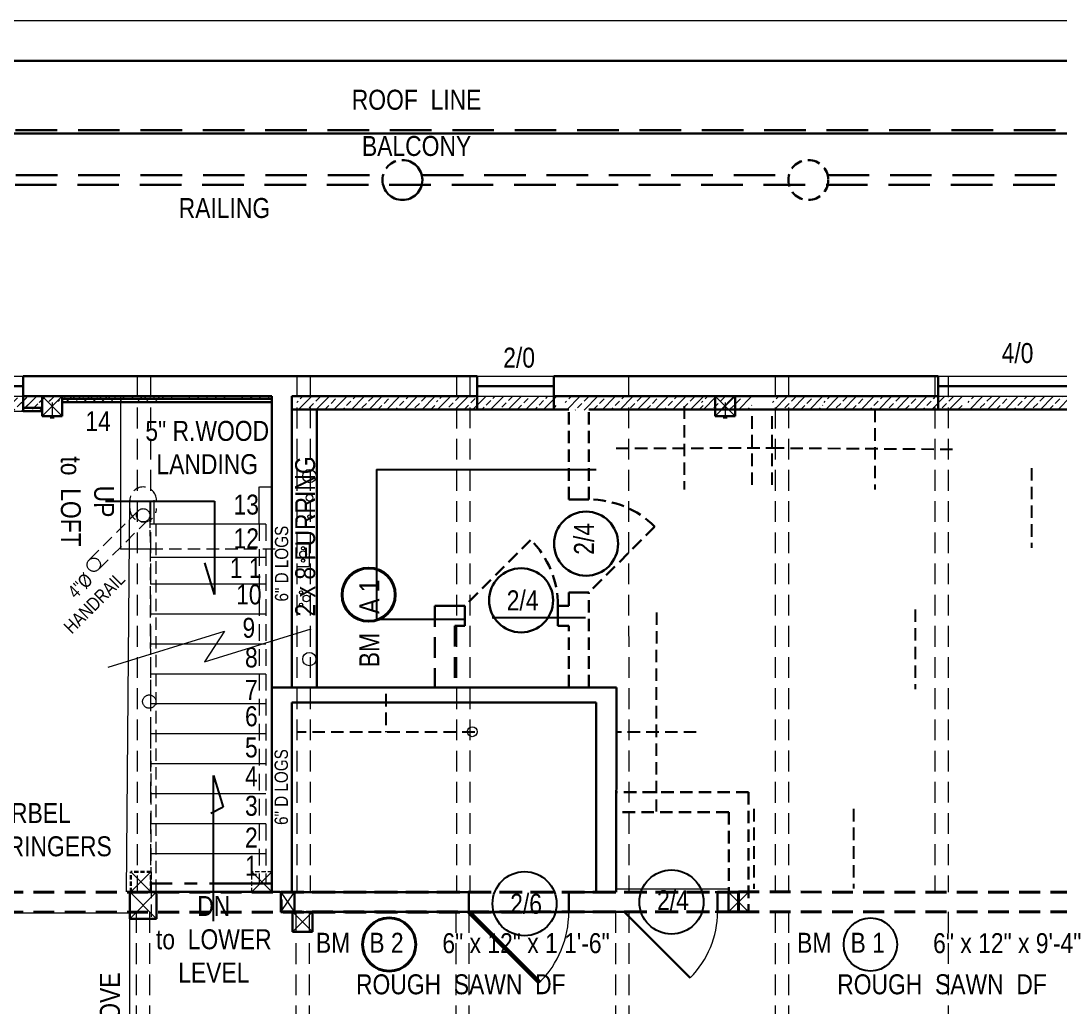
# Model space of a CAD drawing. Header units: inches. Extents: x 0 to 15350, y -6 to 2753.
# Drawn here: x 7394.9 to 7707.3, y 1477.3 to 1773.8 of the extents above; entities that cross this region are included whole.
import ezdxf

# ---------------------------------------------------------------- set-up
doc = ezdxf.new("R2010")
doc.units = ezdxf.units.IN
doc.header["$MEASUREMENT"] = 0
for name, pattern in [('CENTER', [2, 1.25, -0.25, 0.25, -0.25]), ('DASHDOT2', [0.5, 0.25, -0.125, 0, -0.125]), ('HIDDEN', [0.375, 0.25, -0.125])]:
    doc.linetypes.add(name, pattern=pattern)
for name, color, linetype, lineweight in [('BUILT-INS', 36, 'Continuous', 25), ('CABINETS', 36, 'HIDDEN', 25), ('DOORS', 7, 'Continuous', 60), ('EXISTING CEILING BEAMS', 255, 'HIDDEN', 20), ('FLOORING', 7, 'Continuous', 20), ('NEW  ROUIGH SAWN  BEAMS', 3, 'HIDDEN', 40), ('NEW FRAMING', 6, 'Continuous', 30), ('PLUMBING', 3, 'Continuous', 20), ('ROOF', 7, 'HIDDEN', 30), ('ROOF FRAMING', 7, 'Continuous', 20), ('STAIRS', 7, 'Continuous', 20), ('STAMPED  CONC  FL', 1, 'Continuous', 20), ('WALL FRAMING', 9, 'CENTER', 30), ('WALLS', 7, 'Continuous', 30), ('WINDOWS', 5, 'Continuous', 30)]:
    doc.layers.add(name, color=color, linetype=linetype, lineweight=lineweight)
for name, color, linetype in [('TEXT', 7, 'Continuous'), ('TEXT80', 9, 'Continuous'), ('TITLE BLOCK', 7, 'Continuous')]:
    doc.layers.add(name, color=color, linetype=linetype)
doc.styles.add('ARCHENT', font='technical.ttf', dxfattribs={"height": 6})

# ---------------------------------------------------------------- blocks, each defined once
blk = doc.blocks.new('A$C4B672F97')
at = {"layer": 'STAIRS', "color": 7, "linetype": 'HIDDEN', "lineweight": 9, "ltscale": 15}
for p, q in [((-3.14, 2.52), (-17.99, -12.33)), ((-0.31, -0.31), (-15.16, -15.16))]:
    blk.add_line(p, q, dxfattribs=at)
at = {"layer": 'STAIRS', "linetype": 'DASHDOT2', "lineweight": 9, "ltscale": 150}
for centre in [(-1.72, 1.1), (-16.57, -13.75)]:
    blk.add_circle(centre, 2, dxfattribs=at)
at = {"layer": 'STAIRS', "color": 7, "linetype": 'HIDDEN', "lineweight": 9, "ltscale": 15}
for centre, start, end in [((-1.72, 5.62), 0, 180), ((-1.72, 3.1), 180, 0)]:
    blk.add_arc(centre, 4, start, end, dxfattribs=at)

msp = doc.modelspace()

# ---------------------------------------------------------------- hatches: boundary and pattern name
at = {"layer": 'NEW FRAMING', "linetype": 'Continuous', "lineweight": 9, "ltscale": 25}
h = msp.add_hatch(dxfattribs=at)
h.set_pattern_fill('ANSI33', color=256, scale=15, style=0)
h.set_pattern_definition([(45, (2443.792, 396.166), (-2.6516504, 2.6516504), []), (45, (2446.4437, 396.166), (-2.6516504, 2.6516504), [1.875, -0.9375])])
h.paths.add_polyline_path([(7420.81, 1660.48), (7378.81, 1660.48), (7378.81, 1659.32), (7420.81, 1659.32)])
h.paths.add_polyline_path([(7401.34, 1656.32), (7401.34, 1659.32), (7378.81, 1659.32), (7378.81, 1656.32)])
h = msp.add_hatch(dxfattribs=at)
h.set_pattern_fill('ANSI33', color=256, scale=15, style=0)
h.set_pattern_definition([(45, (2459.9864, 396.4), (-2.6516504, 2.6516504), []), (45, (2462.638, 396.4), (-2.6516504, 2.6516504), [1.875, -0.9375])])
h.paths.add_polyline_path([(7437, 1660.71), (7395, 1660.71), (7395, 1659.56), (7437, 1659.56)])
h.paths.add_polyline_path([(7401.34, 1656.56), (7401.34, 1659.56), (7395, 1659.56), (7395, 1656.56)])
h = msp.add_hatch(dxfattribs=at)
h.set_pattern_fill('ANSI33', color=256, scale=15, style=0)
h.set_pattern_definition([(45, (2445.6567, 397.017), (-2.6516504, 2.6516504), []), (45, (2448.3084, 397.017), (-2.6516504, 2.6516504), [1.875, -0.9375])])
h.paths.add_polyline_path([(7407.34, 1660.91), (7407.34, 1660.17), (7422.67, 1660.17), (7422.67, 1660.91)])
h.paths.add_polyline_path([(7407.34, 1659.91), (7422.67, 1659.91), (7422.67, 1660.17), (7407.34, 1660.17)])
h = msp.add_hatch(dxfattribs=at)
h.set_pattern_fill('ANSI33', color=256, scale=15, style=0)
h.set_pattern_definition([(45, (2496.0007, 396.7866), (-2.6516504, 2.6516504), []), (45, (2498.6523, 396.7866), (-2.6516504, 2.6516504), [1.875, -0.9375])])
h.paths.add_polyline_path([(7470.34, 1659.94), (7470.34, 1660.91), (7431.02, 1660.91), (7431.02, 1659.94)])
h = msp.add_hatch(dxfattribs=at)
h.set_pattern_fill('ANSI33', color=256, scale=15, style=0)
h.set_pattern_definition([(45, (2542.824, 396.599), (-2.6516504, 2.6516504), []), (45, (2545.4756, 396.599), (-2.6516504, 2.6516504), [1.875, -0.9375])])
h.paths.add_polyline_path([(7519.84, 1659.76), (7477.84, 1659.76), (7477.84, 1656.76), (7519.84, 1656.76)])
h.paths.add_polyline_path([(7519.84, 1660.91), (7477.84, 1660.91), (7477.84, 1659.76), (7519.84, 1659.76)])
h = msp.add_hatch(dxfattribs=at)
h.set_pattern_fill('ANSI33', color=256, scale=15, style=0)
h.set_pattern_definition([(45, (2584.8256, 396.7523), (-2.6516504, 2.6516504), []), (45, (2587.4772, 396.7523), (-2.6516504, 2.6516504), [1.875, -0.9375])])
h.paths.add_polyline_path([(7555.84, 1656.91), (7555.84, 1659.91), (7519.84, 1659.91), (7519.84, 1656.91)])
h.paths.add_polyline_path([(7555.84, 1660.91), (7519.84, 1660.91), (7519.84, 1659.91), (7555.84, 1659.91)])
h = msp.add_hatch(dxfattribs=at)
h.set_pattern_fill('ANSI33', color=256, scale=15, style=0)
h.set_pattern_definition([(45, (2623.5272, 396.599), (-2.6516504, 2.6516504), []), (45, (2626.179, 396.599), (-2.6516504, 2.6516504), [1.875, -0.9375])])
h.paths.add_polyline_path([(7600.54, 1659.76), (7558.54, 1659.76), (7558.54, 1656.76), (7600.54, 1656.76)])
h.paths.add_polyline_path([(7600.54, 1660.91), (7558.54, 1660.91), (7558.54, 1659.76), (7600.54, 1659.76)])
h = msp.add_hatch(dxfattribs=at)
h.set_pattern_fill('ANSI33', color=256, scale=15, style=0)
h.set_pattern_definition([(45, (2664.496, 396.599), (-2.6516504, 2.6516504), []), (45, (2667.1475, 396.599), (-2.6516504, 2.6516504), [1.875, -0.9375])])
h.paths.add_polyline_path([(7614.59, 1659.76), (7614.59, 1660.91), (7599.51, 1660.91), (7599.51, 1659.76)])
h.paths.add_polyline_path([(7614.59, 1656.76), (7614.59, 1659.76), (7599.51, 1659.76), (7599.51, 1656.76)])
h = msp.add_hatch(dxfattribs=at)
h.set_pattern_fill('ANSI33', color=256, scale=15, style=0)
h.set_pattern_definition([(45, (2685.843, 396.599), (-2.6516504, 2.6516504), []), (45, (2688.4945, 396.599), (-2.6516504, 2.6516504), [1.875, -0.9375])])
h.paths.add_polyline_path([(7635.94, 1659.76), (7635.94, 1660.91), (7620.86, 1660.91), (7620.86, 1659.76)])
h.paths.add_polyline_path([(7635.94, 1656.76), (7635.94, 1659.76), (7620.86, 1659.76), (7620.86, 1656.76)])
h = msp.add_hatch(dxfattribs=at)
h.set_pattern_fill('ANSI33', color=256, scale=15, style=0)
h.set_pattern_definition([(45, (2701.2858, 396.599), (-2.6516504, 2.6516504), []), (45, (2703.9374, 396.599), (-2.6516504, 2.6516504), [1.875, -0.9375])])
h.paths.add_polyline_path([(7678.3, 1659.76), (7636.3, 1659.76), (7636.3, 1656.76), (7678.3, 1656.76)])
h.paths.add_polyline_path([(7678.3, 1660.91), (7636.3, 1660.91), (7636.3, 1659.76), (7678.3, 1659.76)])
h = msp.add_hatch(dxfattribs=at)
h.set_pattern_fill('ANSI33', color=256, scale=15, style=0)
h.set_pattern_definition([(45, (2744.5754, 396.599), (-2.6516504, 2.6516504), []), (45, (2747.227, 396.599), (-2.6516504, 2.6516504), [1.875, -0.9375])])
h.paths.add_polyline_path([(7721.59, 1659.76), (7679.59, 1659.76), (7679.59, 1656.76), (7721.59, 1656.76)])
h.paths.add_polyline_path([(7721.59, 1660.91), (7679.59, 1660.91), (7679.59, 1659.76), (7721.59, 1659.76)])

# ---------------------------------------------------------------- linework, layer by layer
at = {"layer": 'BUILT-INS', "ltscale": 15}
for p, q in [((7501.84, 1638.91), (7501.84, 1593.91)), ((7501.84, 1638.91), (7567.84, 1638.9)), ((7501.84, 1593.91), (7528.59, 1593.91)), ((7536.59, 1594.41), (7564.59, 1594.41))]:
    msp.add_line(p, q, dxfattribs=at)
at = {"layer": 'CABINETS', "ltscale": 15}
for p, q in [((7594.22, 1657.9), (7594.22, 1632.9)), ((7651.59, 1656.91), (7651.59, 1632.91)), ((7614.6, 1654.92), (7614.6, 1632.91)), ((7620.6, 1654.92), (7620.6, 1632.91)), ((7573.85, 1645.31), (7620.59, 1645.4)), ((7620.59, 1645.4), (7675.59, 1644.99)), ((7698.68, 1639.33), (7698.68, 1615.33)), ((7663.68, 1596.87), (7663.69, 1572.87)), ((7585.91, 1595.96), (7585.85, 1536.08)), ((7504.56, 1571.46), (7504.57, 1559.96)), ((7531.3, 1559.94), (7477.84, 1559.99)), ((7615.17, 1536.9), (7615.17, 1512.91)), ((7645.17, 1536.9), (7645.17, 1512.92))]:
    msp.add_line(p, q, dxfattribs=at)
at = {"layer": 'CABINETS', "linetype": 'HIDDEN', "ltscale": 15}
msp.add_line((7597.89, 1559.96), (7573.89, 1559.96), dxfattribs=at)
at = {"layer": 'CABINETS', "color": 5, "linetype": 'Continuous', "lineweight": 20, "ltscale": 25}
msp.add_line((7573.9, 1512.91), (7607.65, 1512.91), dxfattribs=at)
at = {"layer": 'DOORS', "color": 9, "linetype": 'Continuous', "ltscale": 15}
msp.add_line((7529.59, 1505.91), (7550.81, 1484.7), dxfattribs=at)
at = {"layer": 'DOORS', "color": 9, "linetype": 'Continuous', "lineweight": 5, "ltscale": 15}
msp.add_arc((7529.59, 1505.91), 30, 315, 0, dxfattribs=at)
at = {"layer": 'EXISTING CEILING BEAMS', "linetype": 'HIDDEN', "ltscale": 25}
for p, q in [((7429.84, 1666.89), (7429.84, 1511.9)), ((7433.84, 1666.9), (7433.84, 1511.9)), ((7477.84, 1666.89), (7477.84, 1511.9)), ((7481.84, 1666.9), (7481.84, 1511.9)), ((7525.84, 1666.89), (7525.84, 1511.9)), ((7529.84, 1666.9), (7529.84, 1511.9)), ((7577.58, 1666.9), (7577.59, 1511.9)), ((7621.59, 1666.89), (7621.59, 1511.9)), ((7625.58, 1666.9), (7625.59, 1511.9)), ((7669.59, 1666.89), (7669.59, 1511.9)), ((7673.58, 1666.9), (7673.59, 1511.9)), ((7429.59, 1505.9), (7429.59, 1353.91)), ((7433.59, 1505.91), (7433.59, 1353.91)), ((7477.59, 1505.9), (7477.59, 1353.91)), ((7481.59, 1505.91), (7481.59, 1353.91)), ((7525.59, 1505.9), (7525.59, 1353.91)), ((7529.59, 1505.91), (7529.59, 1353.91)), ((7573.59, 1505.9), (7573.59, 1353.91)), ((7577.59, 1505.91), (7577.59, 1353.91)), ((7621.59, 1505.9), (7621.59, 1353.91)), ((7625.59, 1505.91), (7625.59, 1353.91)), ((7673.59, 1505.91), (7673.59, 1353.91))]:
    msp.add_line(p, q, dxfattribs=at)
at = {"layer": 'FLOORING', "color": 46, "linetype": 'Continuous', "lineweight": 40, "ltscale": 25}
msp.add_line((7529.59, 1505.95), (7559.59, 1505.89), dxfattribs=at)
at = {"layer": 'NEW  ROUIGH SAWN  BEAMS', "color": 7, "linetype": 'HIDDEN', "ltscale": 25}
for p, q in [((7295.59, 1511.88), (7610.6, 1511.91)), ((7295.59, 1505.88), (7610.6, 1505.91))]:
    msp.add_line(p, q, dxfattribs=at)
at = {"layer": 'NEW  ROUIGH SAWN  BEAMS', "color": 3, "linetype": 'Continuous', "lineweight": 9, "ltscale": 25}
for p in [(7472.84, 1511.91), (7473.09, 1505.91)]:
    msp.add_line(p, (7473.12, 1511.87), dxfattribs=at)
at = {"layer": 'NEW  ROUIGH SAWN  BEAMS', "color": 3, "ltscale": 25}
for p, q in [((7610.6, 1511.91), (7472.84, 1511.91)), ((7610.59, 1511.93), (7722.53, 1511.85)), ((7610.59, 1505.91), (7473.09, 1505.91)), ((7610.59, 1505.91), (7722.59, 1505.91))]:
    msp.add_line(p, q, dxfattribs=at)
at = {"layer": 'NEW  ROUIGH SAWN  BEAMS', "color": 3, "ltscale": 15}
for p, q in [((7473.11, 1505.89), (7473.11, 1511.89)), ((7610.59, 1505.92), (7610.59, 1511.92))]:
    msp.add_line(p, q, dxfattribs=at)
at = {"layer": 'NEW  ROUIGH SAWN  BEAMS', "color": 6, "ltscale": 10}
msp.add_line((7610.6, 1511.91), (7610.6, 1505.91), dxfattribs=at)
at = {"layer": 'NEW  ROUIGH SAWN  BEAMS', "color": 6, "linetype": 'Continuous', "ltscale": 10}
msp.add_line((7610.6, 1511.91), (7610.6, 1505.91), dxfattribs=at)
at = {"layer": 'NEW FRAMING', "ltscale": 15}
for p, q in [((7407.34, 1660.16), (7470.34, 1660.16)), ((7407.34, 1659.16), (7470.34, 1659.16)), ((7395.59, 1657.41), (7401.34, 1657.41)), ((7395.59, 1656.41), (7401.34, 1656.41)), ((7476.34, 1656.91), (7559.59, 1656.91)), ((7535.86, 1656.91), (7558.86, 1656.91)), ((7558.58, 1656.92), (7559.59, 1656.92)), ((7565.59, 1656.92), (7606.32, 1656.92)), ((7565.59, 1656.91), (7567.84, 1656.91)), ((7573.84, 1656.91), (7621.59, 1656.91)), ((7620.59, 1656.91), (7670.59, 1656.91)), ((7670.59, 1656.91), (7716.59, 1656.91)), ((7559.59, 1629.91), (7565.59, 1629.91)), ((7559.59, 1601.91), (7559.59, 1597.91)), ((7559.59, 1601.91), (7565.59, 1601.91)), ((7519.34, 1597.91), (7528.34, 1597.91)), ((7528.34, 1591.91), (7528.34, 1597.91)), ((7556.34, 1591.91), (7556.34, 1597.98)), ((7556.34, 1597.91), (7559.59, 1597.91)), ((7525.34, 1591.91), (7528.34, 1591.91)), ((7556.34, 1591.91), (7559.59, 1591.91)), ((7473.09, 1505.89), (7473.09, 1511.91)), ((7607.6, 1511.96), (7604.3, 1511.95)), ((7607.6, 1511.96), (7604.3, 1511.95)), ((7604.3, 1505.95), (7604.3, 1511.95)), ((7604.3, 1505.95), (7604.3, 1511.95)), ((7596.1, 1486.16), (7576.37, 1505.85)), ((7607.6, 1505.96), (7604.3, 1505.95)), ((7607.6, 1505.96), (7604.3, 1505.95))]:
    msp.add_line(p, q, dxfattribs=at)
at = {"layer": 'NEW FRAMING', "lineweight": 20, "ltscale": 15}
msp.add_line((7335.59, 1656.41), (7395.59, 1656.41), dxfattribs=at)
at = {"layer": 'NEW FRAMING', "linetype": 'HIDDEN', "ltscale": 15}
for p, q in [((7559.59, 1629.91), (7559.59, 1656.91)), ((7565.59, 1629.91), (7565.59, 1656.91)), ((7585.39, 1621.7), (7565.59, 1601.9)), ((7548.13, 1617.71), (7528.34, 1597.91)), ((7565.64, 1573.41), (7565.63, 1601.91)), ((7559.59, 1573.41), (7559.59, 1591.91)), ((7613.65, 1541.95), (7573.89, 1541.96)), ((7613.65, 1541.96), (7613.59, 1505.91)), ((7607.65, 1535.91), (7573.89, 1535.96)), ((7607.65, 1535.91), (7607.65, 1511.91))]:
    msp.add_line(p, q, dxfattribs=at)
at = {"layer": 'NEW FRAMING', "linetype": 'HIDDEN', "ltscale": 25}
for p, q in [((7519.34, 1597.91), (7519.34, 1573.41)), ((7525.34, 1591.91), (7525.34, 1573.41))]:
    msp.add_line(p, q, dxfattribs=at)
at = {"layer": 'NEW FRAMING', "ltscale": 15}
for centre in [(7564.79, 1616.6), (7545.26, 1599.59)]:
    msp.add_circle(centre, 9.63, dxfattribs=at)
at = {"layer": 'NEW FRAMING', "linetype": 'HIDDEN', "ltscale": 15}
for centre, start, end in [((7565.65, 1601.9), 45.0003, 90.0003), ((7528.34, 1597.96), 0.0288, 45.0288)]:
    msp.add_arc(centre, 28, start, end, dxfattribs=at)
at = {"layer": 'NEW FRAMING', "lineweight": 5, "ltscale": 15}
msp.add_arc((7576.3, 1505.96), 28, 315, 0, dxfattribs=at)
at = {"layer": 'PLUMBING', "lineweight": 20, "ltscale": 15}
for p, q in [((7477.84, 1616.91), (7481.58, 1616.91)), ((7477.84, 1616.91), (7481.58, 1616.91)), ((7477.84, 1616.91), (7481.58, 1616.91)), ((7481.58, 1616.91), (7481.58, 1609.71)), ((7481.58, 1616.91), (7481.58, 1609.71)), ((7481.58, 1616.91), (7481.58, 1609.71)), ((7477.84, 1609.71), (7481.58, 1609.71)), ((7477.84, 1609.71), (7481.58, 1609.71)), ((7477.84, 1609.71), (7481.58, 1609.71))]:
    msp.add_line(p, q, dxfattribs=at)
at = {"layer": 'PLUMBING', "color": 3, "lineweight": 20, "ltscale": 15}
for centre, radius in [((7481.64, 1636.91), 2), ((7481.64, 1636.91), 2), ((7481.64, 1636.91), 2), ((7481.64, 1636.91), 2), ((7481.64, 1636.91), 2), ((7481.64, 1636.91), 2), ((7481.64, 1636.91), 2), ((7481.64, 1630.42), 1), ((7481.64, 1630.42), 1), ((7481.64, 1630.42), 1), ((7481.64, 1630.42), 1), ((7481.64, 1630.42), 1), ((7481.64, 1630.42), 1), ((7481.64, 1630.42), 1), ((7481.64, 1624.76), 0.5), ((7481.64, 1624.76), 0.5), ((7481.64, 1624.76), 0.5), ((7481.64, 1624.76), 0.5), ((7481.64, 1624.76), 0.5), ((7481.64, 1624.76), 0.5), ((7479.72, 1615.25), 0.5), ((7479.72, 1615.25), 0.5), ((7479.72, 1615.25), 0.5), ((7479.72, 1615.25), 0.5), ((7479.72, 1615.25), 0.5), ((7479.72, 1615.25), 0.5), ((7479.72, 1615.25), 0.5), ((7479.72, 1613.41), 1), ((7479.72, 1613.41), 1), ((7479.72, 1613.41), 1), ((7479.72, 1613.41), 1), ((7479.72, 1613.41), 1), ((7479.72, 1611.52), 0.5), ((7479.72, 1611.52), 0.5), ((7479.72, 1611.52), 0.5), ((7479.72, 1611.52), 0.5), ((7479.72, 1611.52), 0.5), ((7479.72, 1611.52), 0.5), ((7479.72, 1611.52), 0.5), ((7479.15, 1601.96), 0.5), ((7479.15, 1601.96), 0.5), ((7479.15, 1601.96), 0.5), ((7479.15, 1601.96), 0.5), ((7479.15, 1601.96), 0.5), ((7479.15, 1601.96), 0.5), ((7479.15, 1601.96), 0.5), ((7480.71, 1600.13), 1), ((7480.71, 1600.13), 1), ((7480.71, 1600.13), 1), ((7480.71, 1600.13), 1), ((7480.71, 1600.13), 1), ((7480.71, 1600.13), 1), ((7480.71, 1600.13), 1), ((7479.15, 1598.23), 0.5), ((7479.15, 1598.23), 0.5), ((7479.15, 1598.23), 0.5), ((7479.15, 1598.23), 0.5), ((7479.15, 1598.23), 0.5), ((7479.15, 1598.23), 0.5), ((7479.15, 1598.23), 0.5), ((7481.61, 1581.91), 2), ((7481.61, 1581.91), 2), ((7481.61, 1581.91), 2), ((7481.61, 1581.91), 2)]:
    msp.add_circle(centre, radius, dxfattribs=at)
at = {"layer": 'PLUMBING', "color": 252, "linetype": 'Continuous', "lineweight": 5, "ltscale": 15}
msp.add_circle((7530.59, 1560.1), 1.5, dxfattribs=at)
at = {"layer": 'ROOF', "linetype": 'HIDDEN', "ltscale": 50}
for p, q in [((7224.59, 1740.91), (7787.59, 1740.91)), ((7393.4, 1727.41), (7503.78, 1727.41)), ((7515.4, 1727.41), (7625.78, 1727.41)), ((7637.4, 1727.41), (7735.78, 1727.41)), ((7224.4, 1724.41), (7735.78, 1724.41))]:
    msp.add_line(p, q, dxfattribs=at)
at = {"layer": 'ROOF', "linetype": 'Continuous', "ltscale": 50}
msp.add_line((7215.55, 1739.91), (7757.59, 1739.91), dxfattribs=at)
at = {"layer": 'ROOF', "ltscale": 15}
for centre in [(7509.59, 1725.91), (7631.59, 1725.91)]:
    msp.add_circle(centre, 6, dxfattribs=at)
at = {"layer": 'ROOF FRAMING', "color": 7, "linetype": 'DASHDOT2', "lineweight": 9, "ltscale": 150}
msp.add_line((7433.81, 1621.38), (7433.81, 1629.34), dxfattribs=at)
at = {"layer": 'STAIRS', "linetype": 'Continuous', "ltscale": 15}
for p in [(7424.84, 1660.91), (7434.84, 1614.91)]:
    msp.add_line(p, (7424.84, 1614.91), dxfattribs=at)
at = {"layer": 'STAIRS', "linetype": 'Continuous', "lineweight": 20, "ltscale": 15}
for p, q in [((7466.52, 1622.43), (7466.52, 1633.66)), ((7426.66, 1511.92), (7427.66, 1629.65)), ((7435.02, 1622.43), (7435.02, 1629.67)), ((7468.55, 1612.43), (7433.85, 1612.43))]:
    msp.add_line(p, q, dxfattribs=at)
at = {"layer": 'STAIRS', "color": 7, "linetype": 'Continuous', "lineweight": 9, "ltscale": 20}
msp.add_line((7466.58, 1633.66), (7470.58, 1633.66), dxfattribs=at)
at = {"layer": 'STAIRS', "linetype": 'HIDDEN', "lineweight": 20, "ltscale": 15}
for p, q in [((7434.16, 1504.42), (7433.81, 1623.76)), ((7435.59, 1511.95), (7435.59, 1622.42))]:
    msp.add_line(p, q, dxfattribs=at)
at = {"layer": 'STAIRS', "lineweight": 20, "ltscale": 15}
for p, q in [((7468.55, 1622.43), (7433.82, 1622.43)), ((7468.55, 1604.43), (7433.87, 1604.43)), ((7468.55, 1595.43), (7433.9, 1595.43)), ((7421.13, 1579.48), (7456.07, 1590.27)), ((7450.13, 1581.14), (7482.2, 1591.05)), ((7456.07, 1590.27), (7450.13, 1581.14)), ((7468.55, 1586.43), (7433.92, 1586.43)), ((7468.55, 1577.43), (7433.95, 1577.43)), ((7468.55, 1568.43), (7433.98, 1568.43)), ((7468.55, 1559.43), (7434, 1559.43)), ((7468.55, 1550.43), (7434.03, 1550.43)), ((7468.55, 1541.43), (7434.06, 1541.43)), ((7468.55, 1532.43), (7434.08, 1532.43)), ((7468.55, 1523.43), (7434.11, 1523.43))]:
    msp.add_line(p, q, dxfattribs=at)
at = {"layer": 'STAIRS', "linetype": 'HIDDEN', "lineweight": 9, "ltscale": 20}
for p, q in [((7466.52, 1622.43), (7466.52, 1514.43)), ((7468.55, 1622.43), (7468.55, 1514.43))]:
    msp.add_line(p, q, dxfattribs=at)
at = {"layer": 'STAIRS', "color": 9, "linetype": 'HIDDEN', "lineweight": 20, "ltscale": 15}
msp.add_line((7471.34, 1614.91), (7434.84, 1614.91), dxfattribs=at)
at = {"layer": 'STAIRS', "color": 6, "linetype": 'HIDDEN', "lineweight": 9, "ltscale": 5}
for p in [(7464.37, 1511.93), (7470.37, 1517.93)]:
    msp.add_line(p, (7464.37, 1517.93), dxfattribs=at)
at = {"layer": 'STAIRS', "linetype": 'CENTER', "lineweight": 9, "ltscale": 25}
msp.add_line((7427.59, 1505.67), (7427.59, 1359.91), dxfattribs=at)
at = {"layer": 'STAIRS', "color": 9, "linetype": 'DASHDOT2', "lineweight": 9, "ltscale": 150}
msp.add_circle((7433.49, 1569.14), 2, dxfattribs=at)
at = {"layer": 'STAMPED  CONC  FL', "color": 1, "linetype": 'HIDDEN', "lineweight": 100, "ltscale": 25}
msp.add_line((7483.84, 1573.41), (7483.84, 1573.41), dxfattribs=at)
at = {"layer": 'STAMPED  CONC  FL', "ltscale": 15}
msp.add_line((7373.24, 1505.67), (7427.68, 1505.67), dxfattribs=at)
at = {"layer": 'TEXT', "color": 9, "linetype": 'Continuous', "ltscale": 15}
for p, q in [((7420.36, 1629.35), (7453.09, 1629.35)), ((7453.09, 1629.35), (7453.09, 1601.33)), ((7453.09, 1601.33), (7450.23, 1610.81))]:
    msp.add_line(p, q, dxfattribs=at)
at = {"layer": 'TEXT', "linetype": 'Continuous', "ltscale": 15}
for p, q in [((7452.81, 1503.18), (7452.81, 1546.89)), ((7452.81, 1546.89), (7455.67, 1537.42))]:
    msp.add_line(p, q, dxfattribs=at)
at = {"layer": 'TEXT', "ltscale": 15}
msp.add_line((7455.67, 1537.42), (7452.02, 1535.48), dxfattribs=at)
at = {"layer": 'TEXT', "color": 6, "linetype": 'Continuous', "lineweight": 40, "ltscale": 15}
msp.add_circle((7499.45, 1601.27), 8, dxfattribs=at)
at = {"layer": 'TEXT', "color": 6, "linetype": 'Continuous', "ltscale": 15}
msp.add_circle((7590.46, 1508.91), 9.63, dxfattribs=at)
at = {"layer": 'TEXT', "color": 9, "linetype": 'Continuous', "ltscale": 15}
msp.add_circle((7546.3, 1508.4), 9.63, dxfattribs=at)
at = {"layer": 'TEXT', "color": 3, "linetype": 'Continuous', "lineweight": 40, "ltscale": 15}
msp.add_circle((7505.6, 1496.13), 8, dxfattribs=at)
at = {"layer": 'TEXT', "color": 3, "linetype": 'Continuous', "ltscale": 15}
msp.add_circle((7650.24, 1496.13), 8, dxfattribs=at)
at = {"layer": 'TITLE BLOCK', "color": 7, "linetype": 'Continuous', "lineweight": 0, "ltscale": 0.5}
msp.add_line((7938.58, 1773.76), (7122.59, 1773.76), dxfattribs=at)
at = {"layer": 'TITLE BLOCK', "color": 7, "linetype": 'Continuous', "lineweight": 30, "ltscale": 0.5}
msp.add_line((7926.58, 1761.76), (7146.59, 1761.76), dxfattribs=at)
at = {"layer": 'WALL FRAMING', "color": 7, "ltscale": 15}
for p, q in [((7407.34, 1660.91), (7401.34, 1660.91)), ((7609.59, 1660.92), (7603.59, 1660.92))]:
    msp.add_line(p, q, dxfattribs=at)
at = {"layer": 'WALL FRAMING', "color": 9, "linetype": 'Continuous', "lineweight": 9, "ltscale": 150}
for p, q in [((7404.34, 1659.02), (7404.34, 1654.33)), ((7606.59, 1659.02), (7606.59, 1654.33)), ((7404.34, 1654.33), (7403.75, 1654.33)), ((7404.93, 1654.33), (7404.34, 1654.33)), ((7606.59, 1654.33), (7606, 1654.33)), ((7607.18, 1654.33), (7606.59, 1654.33))]:
    msp.add_line(p, q, dxfattribs=at)
at = {"layer": 'WALL FRAMING', "color": 6, "linetype": 'Continuous', "lineweight": 9, "ltscale": 15}
for p, q in [((7427.98, 1517.93), (7433.98, 1511.93)), ((7427.98, 1511.93), (7433.98, 1517.93)), ((7464.37, 1517.93), (7470.37, 1511.93)), ((7464.37, 1511.93), (7470.37, 1517.93)), ((7473.09, 1511.91), (7477.1, 1505.9)), ((7473.09, 1505.91), (7477.1, 1511.86)), ((7607.6, 1511.91), (7613.6, 1505.91)), ((7607.6, 1505.91), (7613.6, 1511.91)), ((7607.6, 1511.91), (7613.6, 1505.91)), ((7607.6, 1505.91), (7613.6, 1511.91))]:
    msp.add_line(p, q, dxfattribs=at)
at = {"layer": 'WALL FRAMING', "color": 6, "linetype": 'HIDDEN', "ltscale": 5}
for p, q in [((7427.98, 1511.93), (7427.98, 1517.93)), ((7433.98, 1517.93), (7427.98, 1517.93)), ((7433.98, 1511.93), (7433.98, 1517.93)), ((7470.37, 1511.93), (7470.37, 1517.93)), ((7434.59, 1511.92), (7428.59, 1511.92))]:
    msp.add_line(p, q, dxfattribs=at)
at = {"layer": 'WALL FRAMING', "ltscale": 15}
for p, q in [((7470.37, 1514.49), (7434.13, 1514.49)), ((7480.09, 1511.91), (7474.09, 1511.91)), ((7613.6, 1511.91), (7603.6, 1511.91)), ((7613.6, 1505.91), (7603.6, 1505.91))]:
    msp.add_line(p, q, dxfattribs=at)
at = {"layer": 'WALL FRAMING', "color": 4, "ltscale": 15}
msp.add_line((7435.59, 1511.96), (7427.59, 1511.96), dxfattribs=at)
at = {"layer": 'WALL FRAMING', "color": 7, "linetype": 'Continuous', "lineweight": 9, "ltscale": 25}
for p, q in [((7427.64, 1503.89), (7435.64, 1511.99)), ((7427.64, 1511.99), (7435.64, 1503.89))]:
    msp.add_line(p, q, dxfattribs=at)
at = {"layer": 'WALL FRAMING', "color": 6, "ltscale": 15}
for p, q in [((7477.1, 1505.9), (7477.1, 1511.86)), ((7613.6, 1511.91), (7607.6, 1511.91)), ((7613.6, 1511.91), (7607.6, 1511.91)), ((7482.62, 1505.9), (7476.62, 1505.9)), ((7613.6, 1505.91), (7607.6, 1505.91)), ((7613.6, 1505.91), (7607.6, 1505.91))]:
    msp.add_line(p, q, dxfattribs=at)
at = {"layer": 'WALL FRAMING', "color": 3, "ltscale": 15}
msp.add_line((7529.59, 1511.91), (7529.59, 1505.91), dxfattribs=at)
at = {"layer": 'WALL FRAMING', "color": 6, "linetype": 'Continuous', "lineweight": 30, "ltscale": 15}
msp.add_line((7607.6, 1505.91), (7607.6, 1511.91), dxfattribs=at)
at = {"layer": 'WALL FRAMING', "color": 6, "linetype": 'Continuous', "ltscale": 15}
msp.add_line((7607.6, 1505.91), (7607.6, 1511.91), dxfattribs=at)
at = {"layer": 'WALL FRAMING', "color": 3, "linetype": 'HIDDEN', "lineweight": 40, "ltscale": 25}
msp.add_line((7623.72, 1511.91), (7623.72, 1511.91), dxfattribs=at)
at = {"layer": 'WALL FRAMING', "color": 7, "linetype": 'Continuous', "lineweight": 9, "ltscale": 15}
for p, q in [((7476.59, 1505.93), (7482.59, 1499.93)), ((7476.59, 1499.93), (7482.59, 1505.93))]:
    msp.add_line(p, q, dxfattribs=at)
at = {"layer": 'WALL FRAMING', "ltscale": 15}
msp.add_circle((7509.59, 1725.91), 6, dxfattribs=at)
at = {"layer": 'WALLS', "lineweight": 20, "ltscale": 15}
for p, q in [((7335.59, 1666.91), (7395.59, 1666.91)), ((7532.09, 1666.91), (7555.09, 1666.91)), ((7670.59, 1666.91), (7716.59, 1666.91)), ((7335.59, 1660.91), (7395.59, 1660.91)), ((7532.09, 1660.91), (7555.24, 1660.91)), ((7670.59, 1660.91), (7716.59, 1660.91))]:
    msp.add_line(p, q, dxfattribs=at)
at = {"layer": 'WALLS', "ltscale": 15}
for p, q in [((7395.59, 1666.91), (7532.09, 1666.91)), ((7395.59, 1666.91), (7395.59, 1660.91)), ((7395.59, 1666.91), (7472.84, 1666.91)), ((7395.59, 1666.91), (7472.84, 1666.91)), ((7532.09, 1666.91), (7532.09, 1656.91)), ((7555.09, 1666.91), (7670.59, 1666.91)), ((7555.09, 1666.91), (7555.09, 1656.91)), ((7670.59, 1666.91), (7670.59, 1656.91)), ((7395.59, 1660.91), (7470.34, 1660.91)), ((7401.34, 1654.91), (7401.34, 1660.91)), ((7407.34, 1654.91), (7407.34, 1660.91)), ((7476.34, 1660.91), (7532.09, 1660.91)), ((7555.09, 1660.91), (7567.84, 1660.91)), ((7567.84, 1660.91), (7670.59, 1660.91)), ((7603.59, 1654.92), (7603.59, 1660.92)), ((7609.59, 1654.92), (7609.59, 1660.92)), ((7407.34, 1654.91), (7401.34, 1654.91)), ((7609.59, 1654.92), (7603.59, 1654.92))]:
    msp.add_line(p, q, dxfattribs=at)
at = {"layer": 'WALLS', "color": 6, "ltscale": 15}
for p, q in [((7395.59, 1660.91), (7395.59, 1656.41)), ((7470.34, 1573.41), (7470.34, 1660.91)), ((7476.34, 1573.41), (7476.34, 1660.91))]:
    msp.add_line(p, q, dxfattribs=at)
at = {"layer": 'WALLS', "color": 7, "linetype": 'Continuous', "lineweight": 9, "ltscale": 15}
for p, q in [((7401.34, 1660.91), (7407.34, 1654.91)), ((7401.34, 1654.91), (7407.34, 1660.91)), ((7603.59, 1660.92), (7609.59, 1654.92)), ((7603.59, 1654.92), (7609.59, 1660.92))]:
    msp.add_line(p, q, dxfattribs=at)
at = {"layer": 'WALLS', "color": 6, "ltscale": 20}
msp.add_line((7483.84, 1573.41), (7483.84, 1656.91), dxfattribs=at)
at = {"layer": 'WALLS', "color": 7, "ltscale": 15}
for p, q in [((7470.34, 1573.41), (7573.88, 1573.41)), ((7470.34, 1511.91), (7470.34, 1573.41)), ((7573.84, 1511.91), (7573.88, 1573.41)), ((7476.34, 1568.91), (7567.84, 1568.91)), ((7476.34, 1511.91), (7476.34, 1568.91)), ((7567.84, 1511.91), (7567.84, 1568.91)), ((7435.59, 1511.96), (7427.59, 1511.96)), ((7435.59, 1511.96), (7427.59, 1511.96)), ((7427.64, 1511.89), (7427.64, 1503.89)), ((7435.64, 1511.89), (7427.64, 1511.89)), ((7472.84, 1511.95), (7434.84, 1511.96)), ((7435.64, 1511.89), (7435.64, 1503.89)), ((7529.59, 1511.91), (7472.84, 1511.91)), ((7567.84, 1511.91), (7559.59, 1511.91)), ((7559.59, 1511.91), (7559.59, 1505.89)), ((7476.59, 1499.93), (7476.59, 1505.93)), ((7529.59, 1505.95), (7480.63, 1505.91)), ((7482.59, 1499.93), (7482.59, 1505.93)), ((7573.84, 1505.91), (7559.59, 1505.91)), ((7576.37, 1505.91), (7573.84, 1505.91)), ((7435.64, 1503.89), (7427.64, 1503.89)), ((7482.59, 1499.93), (7476.59, 1499.93))]:
    msp.add_line(p, q, dxfattribs=at)
at = {"layer": 'WINDOWS', "color": 5, "ltscale": 15}
for p, q in [((7365.59, 1663.91), (7395.59, 1663.91)), ((7532.09, 1663.91), (7555.09, 1663.91)), ((7670.59, 1663.91), (7716.59, 1663.91))]:
    msp.add_line(p, q, dxfattribs=at)

# ---------------------------------------------------------------- block references
at = {"layer": 'PLUMBING', "color": 7, "linetype": 'Continuous', "lineweight": 20, "ltscale": 20}
msp.add_blockref('A$C4B672F97', (7433.39, 1624.03), dxfattribs=at)

# ---------------------------------------------------------------- texts
at = {"layer": 'TEXT80', "color": 9, "width": 360.0625, "attachment_point": 5, "style": 'ARCHENT'}
for s, insert, char_height, rotation in [('{\\C7;ROOF  LINE}', (7513.84, 1750), 6, 0.0328), ('{\\C7;BALCONY}', (7513.84, 1736.1), 6, 0.0328), ('{\\C7;RAILING}', (7456.09, 1717.45), 6, 0.0328), ('{\\C7;2/0}', (7544.66, 1672.47), 6, 0.0328), ('{\\C7;4/0}', (7694.46, 1673.86), 6, 0.0328), ('{\\C7;5" R.WOOD\\PLANDING}', (7450.92, 1645.46), 6, 0.0328), ('{\\C7;UP\\Pto  LOFT}', (7414.89, 1629.27), 6, 270.0328), ('{\\C7; 13}', (7461.69, 1628.31), 6, 0.0328), ('{\\C7; 12}', (7461.69, 1618.2), 6, 0.0328), ('{\\C7;1 1}', (7462.47, 1609.29), 6, 0.0328), ('{\\C7; 4"%%C\\PHANDRAIL }', (7414.63, 1601.19), 4, 45.0328), ('{\\C7; 10}', (7462.47, 1601.31), 6, 0.0328), ('{\\C7; 9}', (7462.47, 1591.29), 6, 0.0328), ('{\\C7;8}', (7464.18, 1582.38), 6, 0.0328), ('{\\C7;7}', (7464.18, 1572.67), 6, 0.0328), ('{\\C7;6}', (7464.18, 1564.68), 6, 0.0328), ('{\\C7;5}', (7464.18, 1555.34), 6, 0.0328), ('{\\C7;4}', (7464.18, 1546.68), 6, 0.0328), ('{\\C7;3}', (7464.18, 1537.79), 6, 0.0328), ('{\\C6;6x6" CORBEL\\C7;\\P\\C6;UNDER  STRINGERS\\C7; }', (7388.06, 1530.6), 6, 0.0328), ('{\\C7;2}', (7464.18, 1528.28), 6, 0.0328), ('{\\C7;1}', (7464.18, 1519.79), 6, 0.0328), ('{\\C7;DN\\Pto  LOWER \\PLEVEL}', (7452.89, 1497.71), 6, 0.0328), ('{\\C7;2/6}', (7546.75, 1508.33), 6, 0.0328)]:
    msp.add_mtext(s, dxfattribs=dict(at, insert=insert, char_height=char_height, rotation=rotation))
at = {"layer": 'TEXT80', "width": 360.0625, "attachment_point": 5, "style": 'ARCHENT'}
for s, insert, char_height, rotation in [('{\\C7;14}', (7418.11, 1653.43), 6, 0.0328), ('{\\C6;2 x 8 FURRING}', (7480.4, 1618.79), 6, 90.0328), ('{\\C6;6" D LOGS}', (7473.3, 1610.6), 4, 90.0328), ('{\\C6;2/4}', (7564.2, 1618.05), 6, 90.0328), ('{\\C6;2/4}', (7545.71, 1599.53), 6, 0.0328), ('{\\C6;2/4}', (7590.91, 1509.42), 6, 0.0328), ('{\\C7;EDGE  of  BALCONY  ABOVE}', (7421.73, 1441.13), 6, 90.0328)]:
    msp.add_mtext(s, dxfattribs=dict(at, insert=insert, char_height=char_height, rotation=rotation))
at = {"layer": 'TEXT80', "color": 6, "lineweight": 40, "insert": (7499.64, 1592.65), "char_height": 6, "width": 360.0625, "attachment_point": 5, "rotation": 90.0328, "style": 'ARCHENT'}
msp.add_mtext('BM   A 1', dxfattribs=at)
at = {"layer": 'TEXT80', "color": 0, "insert": (7473.2, 1543.45), "char_height": 4, "width": 360.0625, "attachment_point": 5, "rotation": 90.0328, "style": 'ARCHENT'}
msp.add_mtext('{\\C7;6" D LOGS}', dxfattribs=at)
at = {"layer": 'TEXT80', "color": 3, "lineweight": 40, "insert": (7496.77, 1496.66), "char_height": 6, "width": 360.0625, "attachment_point": 5, "rotation": 0.0328, "style": 'ARCHENT'}
msp.add_mtext('BM   B 2', dxfattribs=at)
at = {"layer": 'TEXT80', "color": 3, "char_height": 6, "width": 360.0625, "attachment_point": 5, "rotation": 0.0328, "style": 'ARCHENT'}
for s, insert in [('6" x 12" x 1 1\'-6"', (7546.74, 1496.5)), ('BM   B 1', (7641.4, 1496.66)), ('6" x 12" x 9\'-4"', (7691.37, 1496.5)), ('ROUGH  SAWN  DF', (7527.13, 1484.14)), ('ROUGH  SAWN  DF', (7671.76, 1484.14))]:
    msp.add_mtext(s, dxfattribs=dict(at, insert=insert))

doc.saveas('drawing.dxf')
